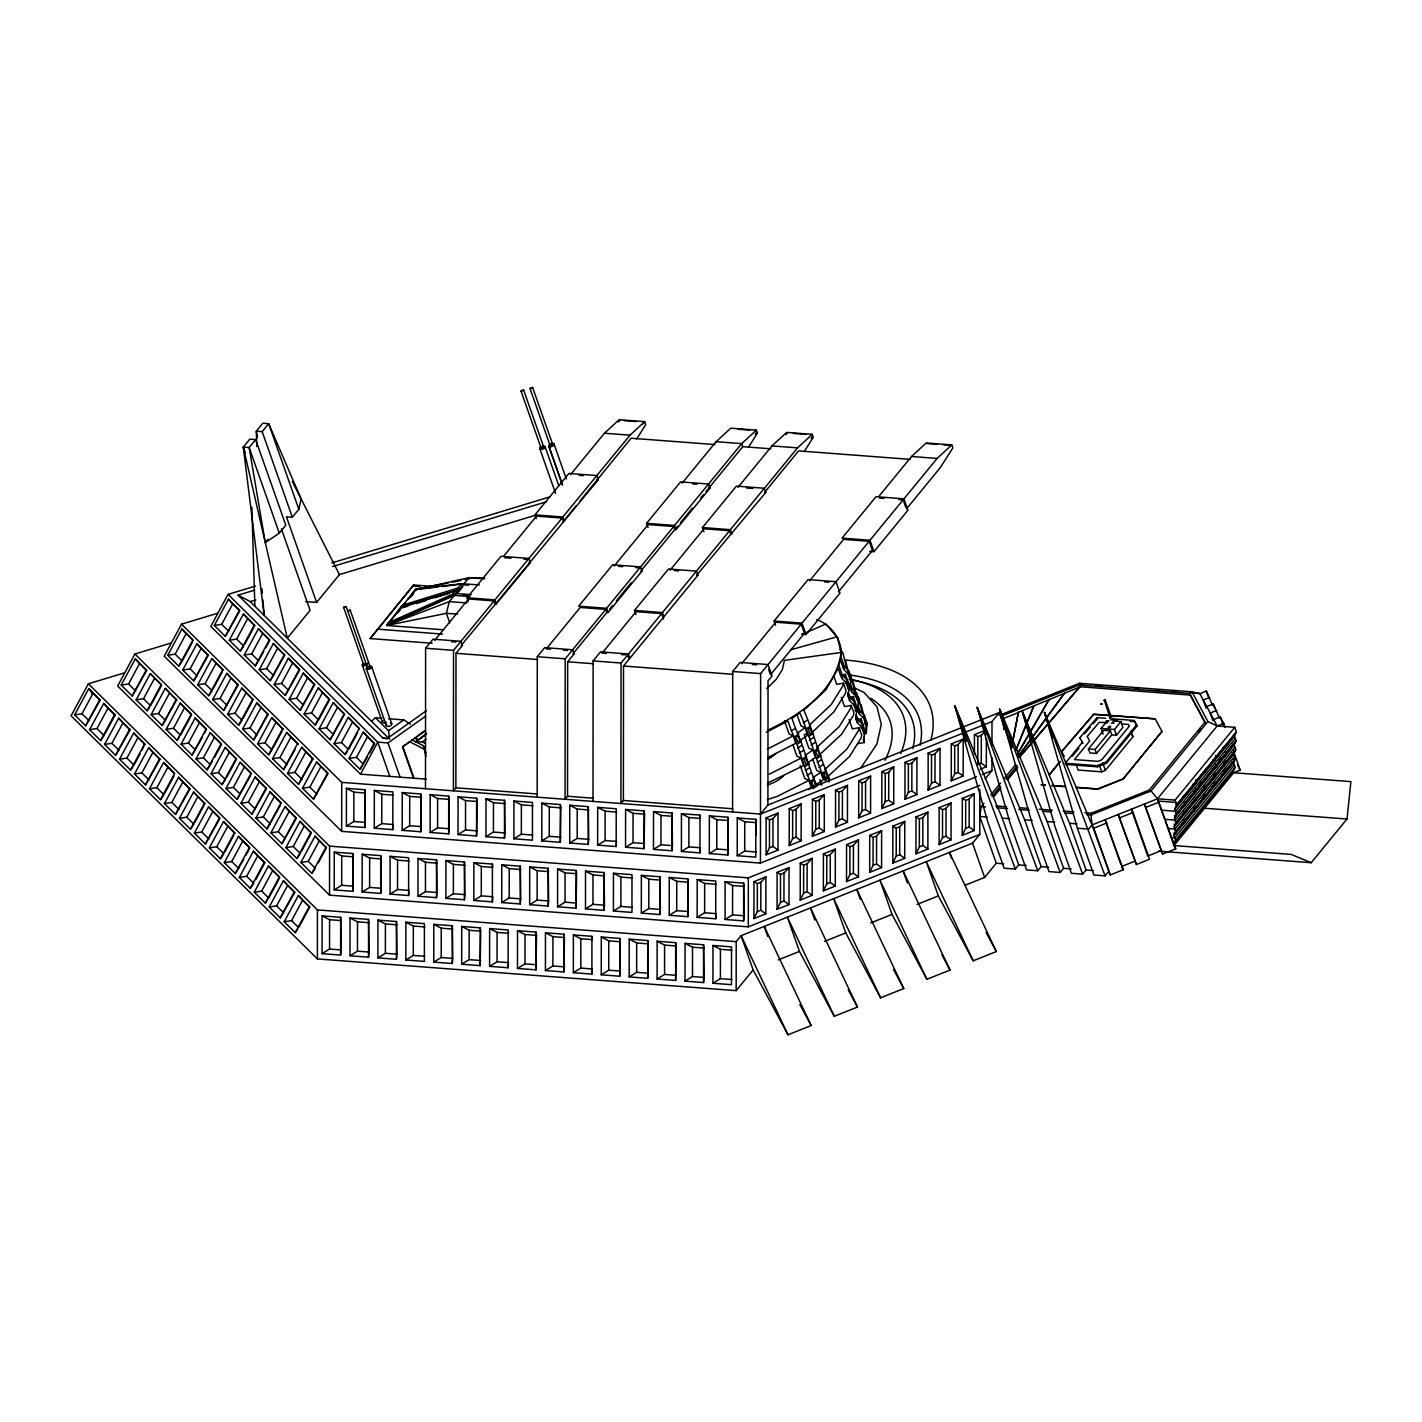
<?xml version="1.0" encoding="UTF-8"?>
<svg xmlns="http://www.w3.org/2000/svg" width="1422" height="1422" viewBox="0 0 1422 1422"><rect width="100%" height="100%" fill="white"/><g stroke="black" fill="none" stroke-linecap="round" stroke-linejoin="round"><path stroke-width="1.5" d="M317.39 958.926L317.426 909.92L88.36 683.804L71.1 715.835L317.39 958.926L736.169 990.636L753.145 969.911L741.093 935.676L972.559 843.175L979.794 834.376L979.829 789.441M322.083 953.664L322.119 915.892L340.658 917.297L341.049 949.932L340.622 955.069L322.083 953.664L329.549 949.061L341.049 949.932M329.549 949.061L329.584 919.714L322.119 915.892M329.531 895.149L329.584 846.143L134.912 653.996L117.671 686.026L329.531 895.149L748.31 926.86L979.794 834.376M334.223 889.888L334.259 852.116L352.798 853.52L353.207 886.155L352.763 891.292L334.223 889.888L341.689 885.284L353.207 886.155M340.622 955.069L340.658 917.297M341.689 885.284L341.724 855.937L334.259 852.116M341.689 831.372L341.724 782.367L181.483 624.187L164.223 656.217L341.689 831.372L760.45 863.083L976.505 776.768M346.381 826.111L346.417 788.339L364.956 789.743L365.347 822.378L364.921 827.515L346.381 826.111L353.847 821.507L365.347 822.378M350.008 955.78L350.025 918.008L368.565 919.412L368.973 952.047L368.547 957.184L350.008 955.78L357.473 951.176L368.973 952.047M352.763 891.292L352.798 853.52M353.847 821.507L353.865 792.161L346.417 788.339M357.473 951.176L357.491 921.829L350.025 918.008M362.148 892.003L362.183 854.231L380.723 855.635L381.114 888.27L380.687 893.407L362.148 892.003L369.613 887.399L381.114 888.27M364.921 827.515L364.956 789.743M368.547 957.184L368.565 919.412M369.613 887.399L369.649 858.053L362.183 854.231M374.288 828.226L374.324 790.454L392.863 791.858L392.828 829.63L374.288 828.226L381.771 823.622L393.272 824.493M377.914 957.895L377.95 920.123L396.489 921.527L396.898 954.162L396.454 959.299L377.914 957.895L385.38 953.291L396.898 954.162M380.687 893.407L380.723 855.635M381.771 823.622L381.789 794.276L374.324 790.454M385.38 953.291L385.415 923.944L377.95 920.123M390.072 894.118L390.108 856.346L408.647 857.75L408.612 895.522L390.072 894.118L397.538 889.514L409.038 890.385M396.454 959.299L396.489 921.527M397.538 889.514L397.556 860.168L390.108 856.346M402.213 830.341L402.248 792.569L420.788 793.974L421.214 797.262L420.752 831.746L402.213 830.341L409.678 825.738L421.179 826.609M405.839 960.01L405.874 922.22L424.414 923.625L424.378 961.414L405.839 960.01L413.304 955.406L424.805 956.277M409.678 825.738L409.714 796.391L402.248 792.569M413.304 955.406L413.34 926.06L405.874 922.22M417.979 896.233L418.015 858.461L436.554 859.848L436.963 892.501L436.518 897.638L417.979 896.233L425.445 891.63L436.963 892.501M420.752 831.746L420.788 793.974M425.445 891.63L425.48 862.283L418.015 858.461M425.48 788.695L425.605 648.236L433.017 639.189L460.941 641.304L462.417 645.481L456 653.32L455.875 787.806L453.405 790.81L453.529 650.352L494.145 600.919L495.425 604.563M430.137 832.457L430.173 794.685L448.712 796.089L449.103 828.724L448.677 833.861L430.137 832.457L437.603 827.853L449.103 828.724M433.763 962.125L433.781 924.336L452.32 925.74L452.729 958.392L452.285 963.529L433.763 962.125L441.229 957.521L452.729 958.392M436.518 897.638L436.554 859.848M437.603 827.853L437.62 798.506L430.173 794.685M441.229 957.521L441.247 928.175L433.781 924.336M445.904 898.348L445.939 860.559L464.479 861.963L464.87 894.616L464.443 899.753L445.904 898.348L453.369 893.745L464.87 894.616M448.677 833.861L448.712 796.089M452.285 963.529L452.32 925.74M453.369 893.745L453.405 864.398L445.939 860.559M458.044 834.572L458.08 796.782L476.619 798.186L477.045 801.493L476.583 835.976L458.044 834.572L465.527 829.968L477.028 830.839M461.67 964.223L461.706 926.451L480.245 927.855L480.672 931.161L480.209 965.627L461.67 964.223L469.136 959.637L480.654 960.508M464.443 899.753L464.479 861.963M465.527 829.968L465.545 800.622L458.08 796.782M469.136 959.637L469.171 930.29L461.706 926.451M473.828 900.464L481.294 895.86L492.794 896.731L492.368 901.85L473.828 900.464L473.864 862.674L492.385 864.078L492.812 867.384L481.311 866.513L473.864 862.674M476.583 835.976L476.619 798.186M480.209 965.627L480.245 927.855M481.294 895.86L481.311 866.513M485.969 836.687L486.004 798.897L504.543 800.302L504.934 832.954L504.508 838.091L485.969 836.687L493.434 832.083L504.934 832.954M489.595 966.338L489.63 928.566L508.169 929.97L508.134 967.742L489.595 966.338L497.06 961.752L508.561 962.623M492.368 901.85L492.385 864.078M493.434 832.083L493.47 802.737L486.004 798.897M497.06 961.752L497.078 932.405L489.63 928.566M501.735 902.561L501.77 864.789L520.31 866.194L520.719 898.846L520.274 903.965L501.735 902.561L509.2 897.975L520.719 898.846M504.508 838.091L504.543 800.302M509.2 897.975L509.236 868.629L501.77 864.789M513.893 838.784L513.929 801.013L532.468 802.417L532.432 840.189L513.893 838.784L521.359 834.199L532.859 835.07M517.501 968.453L517.537 930.681L536.076 932.085L536.503 935.392L536.041 969.857L517.501 968.453L524.985 963.867L536.485 964.738M520.274 903.965L520.31 866.194M521.359 834.199L521.376 804.852L513.929 801.013M524.985 963.867L525.002 934.521L517.537 930.681M529.659 904.676L529.695 866.905L548.234 868.309L548.625 900.961L548.199 906.081L529.659 904.676L537.125 900.09L548.625 900.961M536.041 969.857L536.076 932.085M537.125 900.09L537.16 870.744L529.695 866.905M537.16 797.155L537.285 656.697L544.697 647.632L572.622 649.747L574.097 653.942L567.662 661.781L567.538 796.249L565.067 799.271L565.192 658.813L605.825 609.38L606.892 612.42L572.924 653.853L574.097 653.942M541.8 840.9L541.835 803.128L560.375 804.532L560.801 807.838L560.339 842.304L541.8 840.9L549.265 836.314L560.783 837.185M545.426 970.568L545.461 932.796L564.001 934.201L564.427 937.507L563.965 971.973L545.426 970.568L552.891 965.982L564.392 966.853M548.199 906.081L548.234 868.309M549.265 836.314L549.301 806.967L541.835 803.128M552.891 965.982L552.927 936.636L545.461 932.796M557.584 906.792L557.602 869.02L576.141 870.424L576.568 873.73L576.123 908.196L557.584 906.792L565.049 902.206L576.55 903.077M560.339 842.304L560.375 804.532M563.965 971.973L564.001 934.201M565.049 902.206L565.067 872.859L557.602 869.02M569.724 843.015L569.76 805.243L588.299 806.647L588.69 839.3L588.264 844.419L569.724 843.015L577.19 838.429L588.69 839.3M573.35 972.684L580.816 968.098L592.316 968.969L591.89 974.088L573.35 972.684L573.386 934.912L591.925 936.316L592.352 939.622L580.834 938.751L573.386 934.912M576.123 908.196L576.141 870.424M577.19 838.429L577.225 809.082L569.76 805.243M580.816 968.098L580.834 938.751M585.491 908.907L585.526 871.135L604.066 872.539L604.474 905.192L604.03 910.311L585.491 908.907L592.956 904.321L604.474 905.192M588.264 844.419L588.299 806.647M591.89 974.088L591.925 936.316M592.956 904.321L592.992 874.974L585.526 871.135M592.992 801.386L593.116 660.91L600.528 651.863L628.453 653.978L629.928 658.173M597.649 845.13L597.684 807.358L616.224 808.763L616.188 846.534L597.649 845.13L605.114 840.544L616.615 841.415M601.257 974.799L601.293 937.027L619.832 938.431L620.259 941.737L619.796 976.203L601.257 974.799L608.74 970.213L620.241 971.084M604.03 910.311L604.066 872.539M605.114 840.544L605.132 811.198L597.684 807.358M608.74 970.213L608.758 940.866L601.293 937.027M613.415 911.022L613.451 873.25L631.99 874.654L631.955 912.426L613.415 911.022L620.881 906.436L632.381 907.307M619.796 976.203L619.832 938.431M663.576 619.085L661.657 613.593L621.041 663.025L620.916 803.501L623.387 800.479L623.511 666.011L697.864 575.306L696.389 571.111L668.482 568.996L634.496 610.429L635.972 614.624M620.881 906.436L620.916 877.09L613.451 873.25M625.556 847.245L625.591 809.473L644.13 810.878L644.557 814.184L644.095 848.65L625.556 847.245L633.021 842.659L644.539 843.53M629.182 976.914L629.217 939.142L647.757 940.546L648.148 973.199L647.721 978.318L629.182 976.914L636.647 972.328L648.148 973.199M633.021 842.659L633.057 813.313L625.591 809.473M636.647 972.328L636.683 942.982L629.217 939.142M641.34 913.137L641.358 875.365L659.897 876.77L660.306 909.422L659.861 914.542L641.34 913.137L648.805 908.551L660.306 909.422M644.095 848.65L644.13 810.878M647.721 978.318L647.757 940.546M648.805 908.551L648.823 879.205L641.358 875.365M653.48 849.361L653.516 811.589L672.055 812.993L672.446 845.646L672.019 850.765L653.48 849.361L660.946 844.775L672.446 845.646M657.106 979.029L657.142 941.257L675.681 942.662L676.108 945.968L675.646 980.433L657.106 979.029L664.572 974.443L676.072 975.314M659.861 914.542L659.897 876.77M660.946 844.775L660.981 815.428L653.516 811.589M664.572 974.443L664.589 945.097L657.142 941.257M669.247 915.253L669.282 877.481L687.821 878.885L688.248 882.191L687.786 916.657L669.247 915.253L676.712 910.667L688.23 911.538M672.019 850.765L672.055 812.993M675.646 980.433L675.681 942.662M676.712 910.667L676.748 881.32L669.282 877.481M681.405 851.476L688.87 846.89L700.371 847.761L699.944 852.88L681.405 851.476L681.44 813.704L699.962 815.108L700.388 818.414L688.888 817.543L681.44 813.704M685.013 981.144L685.048 943.373L703.588 944.777L703.997 977.412L703.552 982.549L685.013 981.144L692.496 976.541L703.997 977.412M687.786 916.657L687.821 878.885M688.87 846.89L688.888 817.543M692.496 976.541L692.514 947.194L685.048 943.373M697.171 917.368L697.207 879.596L715.746 881L715.71 918.772L697.171 917.368L704.637 912.764L716.137 913.635M699.944 852.88L699.962 815.108M703.552 982.549L703.588 944.777M704.637 912.764L704.654 883.418L697.207 879.596M709.311 853.591L709.347 815.819L727.886 817.223L728.295 849.876L727.851 854.995L709.311 853.591L716.777 848.987L728.295 849.876M712.937 983.26L712.973 945.488L731.512 946.892L731.477 984.664L712.937 983.26L720.403 978.656L731.903 979.527M716.777 848.987L716.812 819.659L709.347 815.819M720.403 978.656L720.439 949.309L712.973 945.488M725.078 919.483L725.113 881.711L743.653 883.115L744.062 915.75L743.617 920.887L725.078 919.483L732.561 914.879L744.062 915.75M727.851 854.995L727.886 817.223M732.579 811.962L732.703 671.486L740.133 662.439L768.04 664.554L772.057 675.965L768.04 680.889L767.916 805.03L760.503 814.077L341.724 782.367M732.561 914.879L732.579 885.533L725.113 881.711M736.169 990.636L736.205 941.631L741.093 935.676L788.019 1034.789L811.162 1025.546L764.236 926.415L767.773 936.494M755.811 819.339L755.775 857.111L737.236 855.706L737.271 817.934L755.811 819.339L756.22 835.212M743.617 920.887L743.653 883.115M737.236 855.706L744.701 851.103L744.737 821.756L737.271 817.934M748.31 926.86L748.345 877.854L979.829 785.353M753.927 918.594L753.962 881.622L765.871 876.876L765.854 913.831L753.927 918.594L757.322 911.609L757.339 883.684L753.962 881.622M760.45 863.083L760.628 673.601L801.244 624.169L804.461 633.305L770.493 674.739L768.555 669.264M765.854 913.831L760.806 910.222L760.841 882.298L765.871 876.876M766.085 854.818L766.12 817.846L778.03 813.1L777.994 850.054L766.085 854.818L769.462 847.832L769.498 819.907L766.12 817.846M777.994 850.054L772.964 846.446L772.981 818.521L778.03 813.1M777.087 909.333L777.105 872.379L789.032 867.616L788.997 904.588L777.087 909.333L780.465 902.366L780.5 874.441L777.105 872.379M788.997 904.588L783.949 900.961L783.984 873.037L789.032 867.616M789.228 845.557L789.263 808.603L801.173 803.839L801.137 840.811L789.228 845.557L792.623 838.589L792.641 810.664L789.263 808.603M801.137 840.811L796.107 837.185L796.124 809.26L801.173 803.839M800.231 900.09L800.266 863.136L812.175 858.373L812.14 895.327L800.231 900.09L803.608 893.105L803.643 865.18L800.266 863.136M812.14 895.327L807.109 891.718L807.127 863.794L812.175 858.373M812.371 836.314L812.406 799.36L824.316 794.596L824.298 831.55L812.371 836.314L815.766 829.328L815.784 801.404L812.406 799.36M824.298 831.55L819.25 827.942L819.285 800.017L824.316 794.596M823.374 890.847L823.409 853.875L835.318 849.13L835.283 886.084L823.374 890.847L826.769 883.862L826.786 855.937L823.409 853.875M835.283 886.084L830.252 882.458L830.27 854.551L835.318 849.13M835.532 827.071L835.549 790.099L847.476 785.353L847.441 822.307L835.532 827.071L838.909 820.085L838.944 792.161L835.549 790.099M847.441 822.307L842.393 818.681L842.428 790.774L847.476 785.353M846.517 881.587L846.552 844.632L858.479 839.869L858.444 876.841L846.517 881.587L849.912 874.619L849.929 846.694L846.552 844.632M858.444 876.841L853.396 873.215L853.431 845.29L858.479 839.869M858.675 817.81L858.71 780.856L870.62 776.092L870.584 813.064L858.675 817.81L862.052 810.842L862.088 782.918L858.71 780.856M870.584 813.064L865.554 809.438L865.571 781.513L870.62 776.092M869.677 872.344L869.713 835.389L881.622 830.626L881.587 867.58L869.677 872.344L873.055 865.358L873.09 837.434L869.713 835.389M881.587 867.58L876.556 863.972L876.574 836.047L881.622 830.626M881.818 808.567L881.853 771.613L893.763 766.849L893.727 803.803L881.818 808.567L885.213 801.581L885.231 773.657L881.853 771.613M893.727 803.803L888.697 800.195L888.714 772.27L893.763 766.849M892.82 863.101L892.856 826.129L904.765 821.383L904.73 858.337L892.82 863.101L896.216 856.115L896.233 828.191L892.856 826.129M904.73 858.337L899.699 854.711L899.717 826.786L904.765 821.383M904.961 799.324L904.996 762.352L916.923 757.606L916.888 794.56L904.961 799.324L908.356 792.338L908.374 764.414L904.996 762.352M916.888 794.56L911.84 790.934L911.875 763.027L916.923 757.606M915.964 853.84L915.999 816.886L927.908 812.122L927.891 849.094L915.964 853.84L919.359 846.872L919.376 818.948L915.999 816.886M927.891 849.094L922.842 845.468L922.878 817.543L927.908 812.122M928.122 790.063L928.157 753.109L940.066 748.345L940.031 785.317L928.122 790.063L931.499 783.095L931.534 755.171L928.157 753.109M940.031 785.317L935.001 781.691L935.018 753.767L940.066 748.345M939.124 844.597L939.142 807.643L951.069 802.879L951.034 839.833L939.124 844.597L942.502 837.611L942.537 809.687L939.142 807.643M951.034 839.833L946.003 836.225L946.021 808.3L951.069 802.879M951.265 780.82L951.3 743.866L963.209 739.102L963.174 776.057L951.265 780.82L954.66 773.835L954.677 745.91L951.3 743.866M963.174 776.057L958.144 772.448L958.161 744.524L963.209 739.102M962.267 835.354L962.303 798.382L974.212 793.618L974.177 830.59L962.267 835.354L965.645 828.368L965.68 800.444L962.303 798.382M974.177 830.59L969.146 826.964L969.164 799.04L974.212 793.618M974.426 754.175L974.443 734.605L984.38 730.641M974.443 734.605L977.821 736.667L977.803 764.592L981.287 763.187L986.335 766.813L980.362 769.195M981.287 763.187L981.322 735.263L985.108 731.21M986.335 766.813L986.353 738.551M985.215 778.794L991.934 770.6L991.952 757.802M991.969 745.021L991.987 721.576L999.399 712.529L1011.949 748.132M425.96 756.344L423.383 745.697L411.989 739.884M392.828 829.63L393.13 826.2M408.612 895.522L408.896 892.092M508.134 967.742L508.418 964.329M616.188 846.534L616.473 843.122M715.71 918.772L715.995 915.359M1158.557 851.138L1311.191 862.71L1347.007 819.019L1350.9 781.62L1233.656 772.75L1173.968 845.557L1175.71 848.792L1162.609 854.035L1144.408 804.017L1162.609 854.035M965.342 885.142L984.628 877.427L996.271 863.225L979.811 816.459L981.198 806.594L983.953 803.234M521.056 391.139L523.634 390.037L543.791 447.29L542.848 448.286L541.142 448.214L520.985 390.961L523.634 390.037M529.979 388.419L532.628 387.477L552.803 444.748L551.505 445.868L550.154 445.673L529.979 388.419L532.628 387.477M847.779 695.518L848.436 692.585L850.178 697.527L854.604 702.006L857.217 709.418L856.559 712.369L853.947 704.957L849.521 700.477L847.779 695.518L849.378 687.164L846.765 679.752L842.339 675.272L838.856 665.372L840.171 659.488L843.655 669.389L848.081 673.85L850.694 681.28L849.752 686.702L851.494 691.643L855.92 696.122L858.533 703.535L857.59 708.956L859.332 713.897L863.758 718.377L866.371 725.807L865.429 731.21L866.3 733.681L867.029 722.856L864.416 715.444L859.99 710.964L858.248 706.005L859.19 700.602L856.577 693.172L852.151 688.692L850.409 683.751L851.351 678.33L848.738 670.917L844.312 666.438L840.829 656.537L841.486 653.605C840.917 638.389 830.999 624.72 816.726 619.637M855.617 717.79L856.275 714.839L858.017 719.781L862.443 724.26L865.056 731.69L864.398 734.623L861.785 727.211L857.359 722.732L855.617 717.79L857.217 709.418M857.608 743.688L864.327 742.515L863.456 740.044L865.056 731.69M1012.535 742.32L1018.383 712.28L1079.831 686.95L1079.138 685.013L1001.017 716.226M1012.624 742.551L1018.383 712.28M305.57 601.595L316.608 602.43L286.462 516.808L292.328 517.253L298.833 509.307L301.126 498.926L268.687 423.685L262.821 423.241L256.315 431.186L256.778 446.579M849.378 687.164L848.721 690.114L846.108 682.684L841.682 678.205L842.339 675.272M843.655 669.389L844.312 666.438M834.092 676.908L836.705 684.337L843.424 683.164L842.766 686.097L831.266 704.512L810.362 724.189M844.739 677.263L845.397 674.33L840.366 675.201M846.108 682.684L846.765 679.752M848.081 673.85L848.738 670.917M846.694 683.022L846.997 681.689L848.507 688.159L846.694 683.022L845.343 683.271M847.619 673.086L848.97 672.855L850.48 679.343L853.307 682.4L857.164 698.113M847.352 684.693L848.01 681.742L845.397 674.33M850.694 681.28L851.351 678.33M849.752 686.702L850.409 683.751M849.521 700.477L850.178 697.527M851.494 691.643L852.151 688.692M841.273 697.313L844.544 706.592L851.263 705.419L850.605 708.369L839.104 726.766L816.886 747.35L819.659 755.153L817.863 756.397L815.233 750.852M852.578 699.535L853.236 696.584L849.876 697.171M853.893 693.652L854.551 690.701L850.694 674.988L847.85 671.806M853.947 704.957L854.604 702.006M855.92 696.122L856.577 693.172M853.484 704.174L854.835 703.943L856.346 710.431L854.995 710.662M856.506 696.46L856.808 695.109L858.319 701.597L856.506 696.46L855.155 696.691M855.191 706.947L855.848 704.014L853.236 696.584M856.346 710.431L854.835 703.943M858.533 703.535L859.19 700.602M857.59 708.956L858.248 706.005M857.359 722.732L858.017 719.781M859.332 713.897L859.99 710.964M849.112 719.585L852.382 728.864L859.101 727.673L858.444 730.624L846.943 749.021L824.724 769.622M860.417 721.789L861.074 718.857L856.044 719.728M861.785 727.211L862.443 724.26M863.758 718.377L864.416 715.444M862.372 727.549L862.674 726.215L864.185 732.686L862.372 727.549L861.021 727.78M863.296 717.612L864.647 717.381L866.158 723.851L864.807 724.1M863.03 729.219L863.687 726.269L861.074 718.857M866.158 723.851L864.647 717.381M866.371 725.807L867.029 722.856M863.456 740.044L864.114 737.111L864.327 742.515M865.429 731.21L866.087 728.277M1109.942 717.417L1111.186 717.399M1111.311 723.194L1113.924 722.927L1112.608 722.305M365.703 663.327L365.863 664.501L363.641 664.643L343.573 607.176L346.186 606.59L367.64 668.18L369.258 668.376L370.289 667.202L350.185 610.127L347.537 611.105L350.185 610.127M432.146 643.259L370.182 638.567L413.66 584.957L435.363 586.611M1015.663 750.425L1033.723 705.899M1015.752 750.656L1033.812 706.13M1199.564 693.989L1206.3 690.932L1212.646 705.543M1165.382 821.169L1173.577 844.455L1175.479 840.153L1173.879 835.585L1175.781 831.283L1174.181 826.715L1176.083 822.414L1174.483 817.863L1176.385 813.562L1174.785 808.994L1176.687 804.692L1236.376 731.886L1234.776 727.317L1217.179 725.984L1207.9 721.541L1191.92 691.803L1079.529 683.289L999.275 715.355M1176.989 804.728L1175.852 807.305L1185.575 794.24L1176.989 804.728L1175.816 803.963M1174.359 815.41L1175.55 816.175L1185.273 803.11L1184.099 802.346M1184.739 796.853L1186.641 792.552M1174.057 824.28L1175.247 825.027L1184.97 811.98L1183.797 811.215M1185.273 803.11L1175.55 816.175M1184.437 805.723L1186.339 801.421M1194.373 784.695L1195.529 782.1L1185.788 795.165L1194.373 784.695L1193.2 783.931M1194.676 784.713L1196.595 780.411M1196.88 780.447L1195.742 783.024L1205.483 769.977L1196.88 780.447L1195.706 779.7M1173.754 833.15L1174.945 833.896L1184.668 820.85L1183.495 820.085M1175.247 825.027L1184.97 811.98M1184.135 814.593L1186.037 810.291M1194.373 793.583L1205.181 778.847L1195.44 791.894L1194.267 791.147M1204.63 772.59L1206.531 768.289M1174.945 833.896L1184.668 820.85M1183.833 823.445L1185.735 819.161M1183.708 821.009L1184.882 821.756L1194.622 808.709L1193.449 807.945M1194.071 802.452L1195.991 798.151M1193.965 799.999L1195.138 800.764L1204.878 787.699L1203.687 786.953M1204.327 781.442L1206.229 777.159M1214.281 760.415L1215.419 757.837L1205.696 770.902L1214.281 760.415L1213.09 759.668M1214.584 760.45L1216.485 756.149M1216.788 756.184L1215.632 758.761L1225.373 745.697L1216.788 756.184L1215.597 755.42M1194.622 808.709L1184.882 821.756M1193.769 811.322L1195.689 807.021M1193.662 808.869L1194.836 809.633L1204.576 796.569L1203.385 795.822M1204.878 787.699L1195.138 800.764M1204.025 790.312L1205.927 786.01M1214.815 775.577L1205.092 788.623L1213.677 778.154L1214.815 775.577L1213.641 774.812M1214.281 769.32L1216.183 765.018M1215.33 767.631L1225.071 754.567L1215.33 767.631L1214.157 766.867M1224.52 748.31L1235.327 733.574L1225.586 746.621M1194.836 809.633L1204.576 796.569M1203.723 799.182L1205.625 794.88M1203.599 796.747L1204.789 797.493L1214.512 784.446L1213.339 783.682M1213.979 778.19L1215.881 773.888M1213.855 775.737L1215.028 776.501L1224.769 763.436L1223.595 762.69M1224.218 757.179L1226.137 752.878M1226.422 752.913L1225.284 755.491L1235.025 742.444L1226.422 752.913L1225.249 752.149M1174.785 808.994L1234.474 736.187L1236.376 731.886M1204.789 797.493L1214.512 784.446M1213.677 787.041L1215.579 782.758M1213.553 784.606L1214.726 785.353L1224.466 772.306L1223.293 771.542M1224.769 763.436L1215.028 776.501M1223.915 766.049L1225.835 761.748M1234.723 751.296L1224.982 764.361L1233.567 753.891L1234.723 751.296L1233.532 750.549M1174.483 817.863L1234.172 745.039L1236.073 740.755L1234.474 736.187M1214.726 785.353L1224.466 772.306M1223.613 774.919L1225.533 770.617M1234.42 760.166L1224.68 773.23L1233.265 762.743L1234.42 760.166L1233.229 759.419M1174.181 826.715L1233.869 753.909L1235.771 749.607L1234.172 745.039M1173.879 835.585L1233.567 762.779L1235.469 758.477L1233.869 753.909M1173.577 844.455L1233.265 771.648L1235.167 767.347L1233.567 762.779M74.619 714.893L88.768 688.639L100.127 700.264L85.658 725.789L74.619 714.893L81.996 713.755L93.034 693.261L88.768 688.639M85.658 725.789L99.807 699.517M89.586 729.664L96.98 728.544L104.055 735.53L100.624 740.56L89.586 729.664L103.735 703.41L115.093 715.035L105.068 733.681M96.98 728.544L108.019 708.049L103.735 703.41M121.19 685.084L135.339 658.83L146.697 670.455L132.21 695.98L121.19 685.084L128.567 683.964L139.605 663.47L135.339 658.83M100.624 740.56L114.773 714.288M104.57 744.453L118.701 718.181L130.077 729.824L115.591 755.331L104.57 744.453L111.947 743.315L122.985 722.82L118.701 718.181M132.21 695.98L146.359 669.709M136.156 699.855L150.305 673.601L161.326 684.48L147.177 710.751L136.156 699.855L143.533 698.735L154.571 678.241L150.305 673.601M167.743 655.275L181.892 629.022L192.93 639.9L178.781 666.171L167.743 655.275L175.137 654.156L186.175 633.661L181.892 629.022M115.591 755.331L129.74 729.077M132.85 766.76L130.557 770.102L119.537 759.224L133.686 732.97L144.706 743.848L142.04 750.176M119.537 759.224L126.914 758.086L137.952 737.591L133.686 732.97M151.123 714.644L165.272 688.372L176.63 700.015L162.161 725.522L151.123 714.644L158.5 713.506L169.538 693.012L165.272 688.372M192.254 642.513L182.212 661.141L175.137 654.156M182.727 670.046L196.858 643.793L208.234 655.418L193.748 680.942L182.727 670.046L190.104 668.927L201.142 648.432L196.858 643.793M130.557 770.102L144.706 743.848M140.031 753.909L134.006 765.089L126.914 758.086M255.587 586.042L228.035 594.378L210.794 626.409L360.495 774.172L426.333 779.149M214.313 625.467L228.462 599.213L239.483 610.091L225.334 636.363L214.313 625.467L221.69 624.347L232.728 603.852L228.462 599.213M134.503 773.995L148.652 747.741L160.011 759.366L145.542 784.891L134.503 773.995L141.88 772.875L152.918 752.38L148.652 747.741M162.161 725.522L176.292 699.269M166.09 729.415L180.239 703.161L191.277 714.04L177.128 740.293L166.09 729.415L173.484 728.277L184.522 707.783L180.239 703.161M193.748 680.942L207.896 654.671M197.694 684.835L211.842 658.564L222.863 669.46L208.714 695.713L197.694 684.835L205.07 683.698L216.108 663.203L211.842 658.564M145.542 784.891L159.673 758.619M225.334 636.363L239.82 610.838L232.728 603.852M229.28 640.238L236.656 639.118L243.749 646.103L240.318 651.134L229.28 640.238L243.429 613.984L254.787 625.609L243.429 613.984M149.47 788.783L163.619 762.512L174.657 773.408L160.508 799.662L149.47 788.783L156.864 787.646L167.903 767.151L163.619 762.512M236.656 639.118L247.695 618.623M202.564 737.023L192.094 755.082L181.074 744.186L195.205 717.932L206.243 728.811L204.572 733.29M213.158 688.835L222.188 672.073M181.074 744.186L188.451 743.066L199.489 722.572L195.205 717.932M212.66 699.606L226.809 673.353L238.167 684.977L223.681 710.485L212.66 699.606L220.037 698.469L231.075 677.974L226.809 673.353M240.318 651.134L254.449 624.88M164.952 792.783L173.982 776.003M244.762 644.255L253.791 627.475M244.246 655.027L258.395 628.755L269.433 639.651L255.285 665.905L244.246 655.027L251.641 653.889L262.679 633.394L258.395 628.755M164.454 803.554L178.585 777.283L189.961 788.926L175.475 814.433L164.454 803.554L171.831 802.417L182.869 781.922L178.585 777.283M192.094 755.082L206.243 728.811M196.04 758.975L210.189 732.703L221.21 743.599L207.061 769.853L196.04 758.975L203.417 757.837L214.455 737.343L210.189 732.703M223.681 710.485L237.83 684.231M227.627 714.377L235.003 713.257L242.095 720.243L238.665 725.273L227.627 714.377L241.776 688.124L253.134 699.748L241.776 688.124M175.475 814.433L189.624 788.179M255.285 665.905L263.745 651.578M265.754 647.845L269.753 640.398L262.679 633.394M235.003 713.257L246.042 692.763M179.421 818.325L186.797 817.188L193.89 824.191L190.441 829.222L179.421 818.325L193.57 792.072L204.928 803.697L193.57 792.072M259.231 669.798L273.362 643.544L284.738 655.169L270.251 680.694L259.231 669.798L266.607 668.66L277.645 648.165L273.362 643.544M207.061 769.853L212.518 761.108M214.526 757.375L221.548 744.346L214.455 737.343M186.797 817.188L197.836 796.693M211.007 773.746L218.384 772.608L225.476 779.612L222.045 784.624L211.007 773.746L225.156 747.474L236.514 759.117L226.489 777.745M238.665 725.273L252.796 699.002M243.109 718.377L252.138 701.615M218.384 772.608L229.422 752.114L225.156 747.474M242.593 729.166L256.742 702.895L268.1 714.537L253.631 740.044L242.593 729.166L249.988 728.028L261.026 707.534L256.742 702.895M190.441 829.222L204.59 802.95M270.251 680.694L284.4 654.422M194.885 822.325L203.915 805.563M194.387 833.096L208.536 806.843L219.557 817.721L205.408 843.993L194.387 833.096L201.764 831.977L212.802 811.482L208.536 806.843M274.197 684.569L288.346 658.315L299.367 669.193L285.218 695.465L274.197 684.569L281.574 683.449L292.612 662.954L288.346 658.315M222.045 784.624L236.176 758.37M225.974 788.517L240.122 762.263L251.161 773.141L237.012 799.413L225.974 788.517L233.368 787.397L244.406 766.902L240.122 762.263M253.631 740.044L267.78 713.791M257.578 743.937L264.954 742.799L272.046 749.803L268.598 754.815L257.578 743.937L271.709 717.666L283.085 729.308L271.709 717.666M285.218 695.465L299.704 669.94L292.612 662.954M205.408 843.993L219.895 818.468L212.802 811.482M264.954 742.799L275.992 722.305M209.354 847.885L216.731 846.748L223.823 853.751L220.392 858.764L209.354 847.885L223.503 821.614L234.861 833.256L223.503 821.614M289.164 699.357L303.313 673.086L314.671 684.729L300.184 710.236L289.164 699.357L296.54 698.22L307.579 677.725L303.313 673.086M237.012 799.413L250.485 775.754M216.731 846.748L227.769 826.253M240.94 803.288L255.089 777.034L266.465 788.659L251.978 814.184L240.94 803.288L248.335 802.168L259.373 781.673L255.089 777.034M268.598 754.815L282.747 728.562M273.042 747.936L282.071 731.175M295.029 749.678L283.565 769.604L272.544 758.708L286.693 732.454L298.051 744.079L286.693 732.454M300.184 710.236L314.333 683.982M220.392 858.764L234.523 832.51M224.836 851.885L233.866 835.105M272.544 758.708L279.921 757.588L290.959 737.094M304.13 714.128L318.279 687.875L329.637 699.5L318.599 719.994L311.507 712.991L304.13 714.128L315.169 725.007L317.462 721.665M224.321 862.656L238.469 836.403L249.508 847.281L235.359 873.535L224.321 862.656L231.715 861.519L242.753 841.024L238.469 836.403M251.978 814.184L266.127 787.912M311.507 712.991L322.545 692.496L318.279 687.875M280.418 805.314L266.945 828.955L255.924 818.077L270.056 791.805L281.432 803.448L270.056 791.805M283.565 769.604L297.713 743.333M255.924 818.077L263.301 816.939L274.339 796.444M287.511 773.479L301.66 747.225L313.018 758.85L298.549 784.375L287.511 773.479L294.887 772.359L305.926 751.865L301.66 747.225M315.169 725.007L329.3 698.753M235.359 873.535L243.82 859.208M245.828 855.475L249.828 848.027L242.753 841.024M319.097 728.899L333.246 702.646L344.604 714.271L330.135 739.796L319.097 728.899L326.491 727.78L337.529 707.285L333.246 702.646M239.305 877.427L246.681 876.308L253.774 883.293L250.325 888.323L239.305 877.427L253.436 851.174L264.812 862.798L255.782 879.578M266.945 828.955L281.094 802.701M246.681 876.308L257.72 855.813L253.436 851.174M270.891 832.848L285.04 806.594L296.398 818.219L281.911 843.726L270.891 832.848L278.268 831.71L289.306 811.215L285.04 806.594M298.549 784.375L312.68 758.104M302.477 788.268L316.626 761.996L327.664 772.893L313.515 799.146L302.477 788.268L309.854 787.13L320.91 766.636L316.626 761.996M330.135 739.796L344.284 713.524M250.325 888.323L264.474 862.052M334.081 743.688L348.212 717.417L359.251 728.313L345.102 754.567L334.081 743.688L341.458 742.551L352.496 722.056L348.212 717.417M254.271 892.216L268.42 865.945L279.441 876.841L265.292 903.094L254.271 892.216L261.648 891.079L272.686 870.584L268.42 865.945M281.911 843.726L296.06 817.472M285.858 847.619L293.234 846.499L300.326 853.484L296.896 858.515L285.858 847.619L300.006 821.365L311.365 832.99L301.34 851.618M313.515 799.146L327.984 773.639L320.91 766.636M293.234 846.499L304.272 826.004L300.006 821.365M357.58 732.774L348.55 749.536L341.458 742.551M367.534 756.877L360.068 769.338L349.048 758.459L363.197 732.188L374.555 743.83L369.542 753.145M269.238 906.987L283.387 880.716L294.745 892.358L280.276 917.865L269.238 906.987L276.615 905.85L287.653 885.355L283.387 880.716M296.896 858.515L311.027 832.243M349.048 758.459L356.424 757.322L367.463 736.827L363.197 732.188M300.877 862.443L308.254 861.323L315.346 868.309L311.916 873.339L300.877 862.443L315.026 836.189L326.385 847.814L318.368 862.727M308.254 861.323L319.292 840.829L315.026 836.189M280.276 917.865L294.407 891.612M360.068 769.338L374.217 743.084M360.495 774.172L377.737 742.142L387.993 742.924L425.765 716.066M284.204 921.758L298.353 895.505L309.712 907.129L298.673 927.624L291.581 920.638L284.204 921.758L295.243 932.654L297.536 929.295M311.916 873.339L326.047 847.068M291.581 920.638L302.619 900.144L298.353 895.505M295.243 932.654L309.392 906.383M1017.477 753.856L1028.373 735.121M1030.541 731.37L1049.063 699.5L1030.63 731.601M1017.565 754.087L1028.444 735.334M636.647 438.954L645.748 424.68L644.681 421.641L619.103 419.703L604.457 433.23L570.471 474.664M748.327 447.415L757.428 433.141L756.362 430.102L730.784 428.164L716.119 441.691L682.151 483.125M804.159 451.645L813.26 437.372L812.193 434.332L786.615 432.395L771.95 445.921L737.982 487.355M147.177 710.751L149.47 707.409M178.781 666.171L181.074 662.812M177.128 740.293L179.421 736.952M208.714 695.713L212.162 690.701L205.07 683.698M160.508 799.662L163.939 794.649L156.864 787.646M345.102 754.567L347.395 751.225M265.292 903.094L267.585 899.753M1018.081 756.611L1064.403 693.118M1019.45 755.082L1064.491 693.349M370.182 638.567L413.66 584.957M471.322 594.663L455.858 593.507L454.4 595.374L386.695 625.467L400.915 606.927L459.11 589.65L458.044 588.015L461.528 583.767L479.356 584.869M461.243 645.392L598.289 479.747L596.831 475.552L568.907 473.437L534.939 514.871L536.272 518.675M563.627 521.127L575.768 506.196M579.821 501.219L631.101 438.225L714.982 444.571M262.892 599.906L264.137 615.335L243.286 447.077L249.792 439.131L255.658 439.576L285.804 525.198L279.299 533.143L265.292 542.635L249.152 447.521L255.658 439.576M257.418 437.692L256.315 431.186L262.181 431.63L268.687 423.685L298.833 509.307M265.292 542.635L268.011 539.329M316.608 602.43L339.414 574.612L535.881 515.102M400.062 609.149L386.695 625.467L443.664 629.786M405.43 602.608L400.915 606.927L401.697 608.029L407.883 606.128M408.096 599.355L416.131 589.561L468.922 577.688L484.689 578.079M397.751 612.864L400.382 609.647M410.958 596.742L413.589 593.525M457.6 593.01L462.95 586.486M468.336 601.559L467.003 597.755L500.971 556.304L528.877 558.419L530.353 562.614L496.154 604.03M434.599 640.415L468.567 598.982L494.145 600.919M503.903 555.878L536.503 516.115L562.081 518.052L563.361 521.696M618.534 421.979L619.903 420.325M467.003 597.755L494.909 599.871L562.081 518.052M534.939 514.871L562.845 516.986L630.017 435.168L644.681 421.641M642.94 423.827L644.29 422.174M648.077 527.526L646.601 523.332L680.569 481.898L708.494 484.013L709.969 488.19L676.001 529.642L674.828 529.553L673.761 526.495L648.183 524.558L614.215 565.992M606.892 612.42L608.065 612.509L642.033 571.075L640.558 566.88L612.633 564.765L578.665 606.199L606.59 608.314L673.761 526.495M646.601 523.332L674.526 525.447L741.697 443.628L756.362 430.102M609.611 609.096L612.331 605.79M616.401 600.813L631.35 582.576M677.547 526.229L640.86 570.986L642.033 571.075M680.267 522.923L692.496 507.992M700.637 498.055L703.357 494.732M706.076 491.425L742.764 446.668L770.866 448.801M755.278 434.19L756.646 432.519L755.971 430.617M703.926 531.739L702.45 527.562L736.418 486.128L764.325 488.244L765.8 492.421L696.691 575.217L697.864 575.306M670.046 570.222L704.014 528.788L729.593 530.726L730.659 533.765M786.046 434.67L787.397 432.999M634.496 610.429L662.421 612.544L729.593 530.726M702.45 527.562L730.357 529.677L764.325 488.244M764.929 487.639L797.529 447.859L812.193 434.332M811.127 438.42L812.477 436.75L811.802 434.848M775.577 625.182L774.101 621.005L808.069 579.572L835.994 581.687L840.011 593.098L806.043 634.532L801.741 634.212M741.697 663.665L775.665 622.232L801.244 624.169M809.633 580.798L843.619 539.365L869.18 541.302L872.397 550.438L838.429 591.872M878.938 496.278L911.555 456.498L926.202 442.953L951.78 444.89L952.864 447.948L940.333 467.554L906.365 509.005M774.101 621.005L802.008 623.12L869.18 541.302M869.677 551.345L873.979 551.665L907.947 510.231L903.93 498.802L876.005 496.705L842.037 538.138L869.962 540.253L937.116 458.435L951.78 444.89M990.867 794.809L1000.537 783.024M1004.679 777.958L1015.717 764.485M991.916 796.551L1000.341 786.277M1005.958 779.416L1017.21 765.711M993.925 796.551L1000.946 787.984M1007.967 779.416L1017.814 767.436M1049.24 774.652L1060.137 761.357M1049.312 774.883L1060.225 761.588M1072.241 756.326L1078.854 748.256M1103.099 734.179L1101.09 728.455L1107.542 720.581M1088.452 748.95L1103.721 730.321L1110.386 730.819L1111.791 734.836L1096.522 753.464L1089.856 752.967L1088.452 748.95L1095.1 749.465L1110.386 730.819M1101.09 728.455L1114.457 729.468L1120.909 721.594L1122.918 727.3L1116.466 735.192L1111.791 734.836M1018.721 864.914L1002.243 818.148L954.749 705.65L987.632 821.454L1004.11 868.22L1015.326 869.055L1018.721 864.914L1026.204 865.483M1105.765 718.306L1097.037 717.648L1079.92 737.627L1082.817 743.422L1082.426 742.284L1065.22 763.259L1097.073 765.676L1106.138 762.05L1136.551 724.953L1134.152 720.456L1112.306 718.803M1065.611 764.396L1097.482 766.813L1106.547 763.187L1136.96 726.091L1136.551 724.953M1076.187 764.449L1078.178 770.066L1101.748 771.844L1105.374 770.404L1132.996 736.72L1131.005 731.104M1041.171 866.62L1024.693 819.854L977.181 707.338L1010.082 823.142L1026.542 869.909L1037.758 870.762L1041.171 866.62L1048.636 867.189M1075.974 787.273L1097.784 788.926L1123.113 778.812L1161.987 731.406L1123.202 779.043L1097.873 789.157L1076.045 787.504M1063.603 868.327L1047.143 821.561L999.63 709.045L1032.514 824.849L1048.992 871.615L1060.208 872.468L1063.603 868.327L1071.086 868.878M1084.844 812.691L1091.367 813.188L1149.243 790.063L1205.003 722.056L1189.592 693.385L1079.138 685.013M1086.053 870.015L1069.575 823.249L1022.062 710.733L1054.964 826.538L1071.424 873.304L1082.657 874.157L1086.053 870.015L1093.536 870.584M1198.639 732.277L1201.412 728.864M1086.586 814.575L1090.976 814.913L1151.038 790.916L1207.9 721.541M1225.16 727.442L1223.738 723.371L1217.179 725.984L1157.49 798.791L1092.025 824.956L1088.63 829.097L1077.414 828.244L1044.512 712.44L1092.025 824.956L1110.244 874.957L1123.327 869.731L1105.125 819.712L1120.874 864.452M1077.414 828.244L1093.873 875.01L1105.09 875.863L1108.485 871.722M1151.038 790.916L1157.49 798.791L1175.087 800.124L1234.776 727.317M1235.274 738.462L1175.585 811.269L1161.525 810.202M1199.173 785.157L1201.626 782.153M1219.063 760.877L1221.516 757.89M1176.385 813.562L1236.073 740.755M1234.971 747.332L1175.283 820.139L1164.725 819.339L1157.49 798.791L1175.71 848.792M1176.083 822.414L1235.771 749.607M1234.669 756.202L1174.981 829.008L1167.942 828.475M1224.733 770.973L1227.186 767.987M1175.781 831.283L1235.469 758.477M1234.367 765.072L1174.679 837.878L1171.159 837.611M1175.479 840.153L1235.167 767.347M1019.325 757.251L1079.742 686.737L1190.196 695.091L1205.607 723.762M1019.396 757.482L1079.831 686.95M1155.233 718.857L1093.767 714.413L1061.647 751.563L1093.678 714.182L1155.233 718.857L1162.058 731.637M1084.595 733.77L1090.301 727.104M1093.163 723.78L1097.428 718.785L1097.037 717.648M425.445 743.439L422.441 741.911L415.793 741.822L426.6 733.254M766.778 688.603L776.323 679.236L782.349 669.602L784.411 660.359L841.095 652.467L841.486 653.605M860.861 767.844L876.859 744.168L881.285 724.402L876.965 706.805L864.203 692.603L854.018 687.661M1111.773 717.435L1109.64 718.128L1109.924 716.866M1108.431 726.695C1106.778 729.202 1112.982 726.678 1109.729 726.18M371.462 721.256L375.426 717.755L381.967 718.252M541.711 447.201L541.142 448.214M254.485 590.201L238.132 595.143L250.254 601.613L389.539 739.102L388.544 730.712L403.759 719.905L410.496 724.207M426.493 710.627L387.335 738.462L383.016 738.142L238.132 595.143M416.61 736.774L425.516 730.446L402.515 746.905L413.571 778.296M415.793 741.822L426.458 734.232M422.441 741.911L426.049 739.351M795.413 728.224C804.194 746.923 808.3 767.062 817.099 785.904L813.135 788.606C804.337 769.746 800.231 749.625 791.45 730.926L795.413 728.224L791.93 718.323L799.857 712.937C809.669 735.263 815.233 758.282 825.027 780.518L828.99 777.834C819.196 755.597 813.633 732.579 803.821 710.253L826.04 689.67L838.198 668.322L841.682 678.205M803.341 722.838L807.305 720.136M768.129 757.411L795.805 743.279L793.192 735.867L767.489 749.038M797.155 733.165L805.083 727.78L807.696 735.21L799.768 740.595M794.845 736.667L798.808 733.965M806.736 728.579L810.7 725.895M796.32 737.076L798.133 735.849L799.946 740.986L798.133 742.213L795.502 736.667M810.025 727.762L808.211 728.988L810.025 734.125L811.82 732.899L809.705 726.944M812.975 731.619L833.879 711.924L845.379 693.527L846.037 690.577L843.424 683.164M797.458 744.079L801.421 741.395M809.349 736.009L813.313 733.308M797.546 748.239L801.51 745.537M809.438 740.151L813.402 737.467M799.288 753.18L803.252 750.478M811.18 745.092L815.144 742.408M768.058 782.847L803.643 765.551L801.03 758.122L769.409 774.155M804.994 755.438L812.922 750.052L815.535 757.464L808.94 761.961M802.683 758.921L806.647 756.237M814.575 750.852L818.539 748.15M816.05 751.26L817.863 750.016M819.499 754.78L841.717 734.179L853.218 715.781L853.875 712.831L851.263 705.419M805.296 766.351L809.26 763.65M817.188 758.264L821.152 755.58M805.385 770.493L809.349 767.809M817.277 762.405L821.241 759.721M807.127 775.434L811.091 772.75M819.019 767.365L822.983 764.663M808.851 789.601L811.482 787.806L808.869 780.394L777.247 796.409L767.347 799.608M812.833 777.692L820.761 772.306L823.374 779.736L815.446 785.122M810.522 781.193L814.486 778.492M822.414 773.106L826.378 770.404M811.998 781.602L813.811 780.358L815.624 785.495L813.811 786.739L811.18 781.193M825.702 772.288L823.889 773.515L825.702 778.652L827.497 777.425L825.382 771.471M827.337 777.034L849.556 756.451L861.057 738.036L861.714 735.103L859.101 727.673M767.791 730.197C800.106 714.946 836.118 690.701 841.095 652.467L837.238 636.736L790.828 649.783M766.227 732.294L787.966 721.025L791.45 730.926M392.49 622.338L453.974 595.036L453.191 593.934L456.675 589.686L457.457 590.788M802.115 634.336L825.827 624.045L837.629 637.891M767.418 785.122L773.604 782.651A25.614 13.225 -19.4 0 0 783.7 775.79M767.916 805.03L999.399 712.529L1004.572 728.455M760.503 814.077L991.987 721.576M1003.754 729.699L1003.043 718.679L1018.472 712.511M769.498 819.907L772.981 818.521M792.641 810.664L796.124 809.26M815.784 801.404L819.285 800.017M838.944 792.161L842.428 790.774M862.088 782.918L865.571 781.513M885.231 773.657L888.714 772.27M908.374 764.414L911.875 763.027M931.534 755.171L935.018 753.767M954.677 745.91L958.161 744.524M977.821 736.667L981.322 735.263M769.462 847.832L772.964 846.446M792.623 838.589L796.107 837.185M815.766 829.328L819.25 827.942M838.909 820.085L842.393 818.681M862.052 810.842L865.554 809.438M885.213 801.581L888.697 800.195M908.356 792.338L911.84 790.934M931.499 783.095L935.001 781.691M954.66 773.835L958.144 772.448M982.3 774.439L991.934 770.6M1209.784 697.42L1203.243 700.033L1206.105 708.174M757.339 883.684L760.841 882.298M780.5 874.441L783.984 873.037M803.643 865.18L807.127 863.794M826.786 855.937L830.27 854.551M849.929 846.694L853.431 845.29M873.09 837.434L876.574 836.047M896.233 828.191L899.717 826.786M919.376 818.948L922.878 817.543M942.537 809.687L946.021 808.3M965.68 800.444L969.164 799.04M1206.727 706.521L1213.268 703.908L1219.507 718.181M1216.752 710.396L1210.211 713.009L1212.966 720.794M1213.695 719.496L1220.254 716.884L1223.738 723.371M757.322 911.609L760.806 910.222M780.465 902.366L783.949 900.961M803.608 893.105L807.109 891.718M826.769 883.862L830.252 882.458M849.912 874.619L853.396 873.215M873.055 865.358L876.556 863.972M896.216 856.115L899.699 854.711M919.359 846.872L922.842 845.468M942.502 837.611L946.003 836.225M965.645 828.368L969.146 826.964M1090.976 814.913L1092.025 824.956L1093.767 828.191L1106.867 822.965M1119.949 817.739L1133.05 812.495L1149.527 859.261L1136.427 864.505L1118.207 814.486L1136.427 864.505M1146.15 807.269L1159.232 802.026M1233.763 751.829L1240.197 770.137L1233.656 772.75L1233.265 771.648M778.225 959.903L799.448 951.425L834.305 1016.303L857.448 1007.043L810.522 907.929L814.788 920.016M824.529 941.4L845.735 932.921L880.609 997.8L903.752 988.557L856.826 889.425L860.381 899.504M870.815 922.896L892.038 914.417L926.895 979.296L950.056 970.053L903.13 870.922L907.378 883.009M917.119 904.41L938.324 895.931L973.199 960.81L996.342 951.549L949.416 852.436L951.549 858.479M1134.685 861.252L1121.585 866.478L1123.327 869.731M1160.867 850.783L1147.785 856.026L1131.308 809.26L1133.05 812.495M459.11 589.65L401.413 607.514L415.455 589.206L461.528 583.767L462.292 584.886M416.148 603.568L426.476 600.368M434.741 597.809L449.192 593.347M331.895 562.916L550.207 496.793M332.535 566.56L546.599 501.717M250.254 601.613L255.818 599.924M181.483 624.187L217.513 613.273M134.912 653.996L170.942 643.082M88.36 683.804L124.389 672.89M365.027 663.381L363.641 664.643M542.386 446.917L543.791 447.29M448.108 583.056L415.455 589.206L416.219 590.308M452.374 582.185L460.906 580.443M465.172 579.572L469.438 578.701M849.13 679.574L850.783 677.992L848.97 672.855M865.109 722.749L866.46 722.518M369.027 666.918L370.289 667.202M418.299 589.295L437.798 587.002M442.135 586.486L463.892 583.713L464.283 584.851L468.709 585.189M623.956 420.628L636.167 421.552M737.663 429.231L749.874 430.155M793.512 433.461L805.705 434.385M927.002 443.575L937.169 444.339M943.266 444.802L951.407 445.424M604.457 433.23L630.017 435.168M716.119 441.691L741.697 443.628L742.764 446.668M771.95 445.921L797.529 447.859M911.555 456.498L937.116 458.435M910.436 459.377L798.595 450.898L764.627 492.332L765.8 492.421M281.414 528.931L310.103 610.376L287.297 638.176L243.286 447.077L249.152 447.521L279.299 533.143M579.003 475.321L583.269 475.641M692.816 483.942L697.064 484.262M746.514 487.995L752.913 488.493M879.72 498.091L883.969 498.411M898.9 499.549L903.148 499.869M597.116 479.658L598.289 479.747M708.796 488.102L709.969 488.19M504.668 557.708L511.067 558.188M523.847 559.148L528.113 559.486M618.481 566.329L622.729 566.649M635.527 567.609L639.793 567.929M674.312 570.542L678.578 570.88M824.564 581.936L828.813 582.256M529.18 562.525L530.353 562.614M484.404 578.861L468.922 577.688L449.281 601.63L446.384 613.326L449.743 622.836M413.198 586.095L419.846 586.593M462.879 595.143L469.509 595.64M469.9 596.547L454.4 595.374L453.191 593.934L387.744 622.996L388.526 624.098M605.825 609.38L580.247 607.443L546.279 648.876L550.527 649.196M661.657 613.593L636.078 611.656L602.11 653.107L606.376 653.427M466.985 602.964L449.281 601.63L386.695 625.467L446.384 613.326L457.457 614.162M377.434 629.164L442.509 634.088M1096.184 685.706L1102.05 686.151M1135.271 688.657L1139.182 688.959M1154.806 690.15L1158.717 690.434M1172.403 691.465L1176.296 691.767M1189.983 692.798L1199.759 693.545L1217.179 725.984M451.645 641.713L455.911 642.033M563.325 650.156L567.591 650.476M621.29 654.547L625.556 654.867M752.362 664.483L756.628 664.803M461.439 645.41L462.417 645.481M425.605 648.236L453.529 650.352M537.285 656.697L565.192 658.813M593.116 660.91L621.041 663.025M732.703 671.486L760.628 673.601M456 653.32L537.552 659.488M567.662 661.781L593.436 663.736M623.511 666.011L732.988 674.295M1110.529 719.781L1117.088 720.279M1130.188 721.274L1134.543 721.594L1136.96 726.091M1113.266 721.025L1120.909 721.594M1107.631 722.856L1099.348 722.216L1087.208 736.4L1089.696 741.004L1074.481 759.561L1098.051 761.357L1101.677 759.899L1129.281 726.215L1128.321 724.42L1122.118 723.94M388.49 718.75L403.759 719.905M1045.419 784.962L1041.064 784.642L1045.508 785.193M1051.96 785.459L1065.06 786.455M1052.049 785.691L1065.131 786.686M1158.308 801.066L1175.887 802.399M1203.208 808.14L1347.007 819.019M995.756 805.936L1006.634 806.772M1019.663 807.749L1028.355 808.407M1039.215 809.242L1052.262 810.22M1063.123 811.038L1073.983 811.873M981.198 806.594L985.588 806.932M996.573 807.767L1007.54 808.603M1018.525 809.42L1029.492 810.256M1042.682 811.251L1051.462 811.926M1064.634 812.922L1073.414 813.58M979.811 816.459L987.295 817.028M1002.243 818.148L1009.727 818.717M1024.693 819.854L1032.176 820.423M1047.143 821.561L1054.626 822.112M1069.575 823.249L1077.058 823.818M455.875 787.806L537.427 793.974M567.538 796.249L593.312 798.204M623.387 800.479L732.863 808.78M1173.968 845.557L1291.212 854.426L1311.191 862.71M353.865 792.161L365.383 793.032M381.789 794.276L393.29 795.147M409.714 796.391L421.214 797.262M437.62 798.506L449.139 799.377M465.545 800.622L477.045 801.493M493.47 802.737L504.97 803.608M521.376 804.852L532.894 805.723M549.301 806.967L560.801 807.838M577.225 809.082L588.726 809.953M605.132 811.198L616.633 812.069M633.057 813.313L644.557 814.184M660.981 815.428L672.482 816.299M716.812 819.659L728.313 820.53M744.737 821.756L756.237 822.627M996.271 863.225L1003.754 863.794M744.701 851.103L756.202 851.974M329.584 846.143L748.345 877.854M341.724 855.937L353.225 856.808M369.649 858.053L381.149 858.924M397.556 860.168L409.056 861.039M425.48 862.283L436.981 863.154M453.405 864.398L464.905 865.269M509.236 868.629L520.736 869.5M537.16 870.744L548.661 871.615M565.067 872.859L576.568 873.73M592.992 874.974L604.492 875.845M620.916 877.09L632.417 877.961M648.823 879.205L660.323 880.076M676.748 881.32L688.248 882.191M704.654 883.418L716.173 884.306M732.579 885.533L744.079 886.404M317.426 909.92L736.205 941.631M329.584 919.714L341.084 920.585M357.491 921.829L368.991 922.7M385.415 923.944L396.916 924.815M413.34 926.06L424.84 926.931M441.247 928.175L452.747 929.046M469.171 930.29L480.672 931.161M497.078 932.405L508.596 933.276M525.002 934.521L536.503 935.392M552.927 936.636L564.427 937.507M608.758 940.866L620.259 941.737M636.683 942.982L648.183 943.853M664.589 945.097L676.108 945.968M692.514 947.194L704.014 948.065M720.439 949.309L731.939 950.18M383.016 738.142L387.371 738.782M1110.582 715.195L1105.232 699.962L1104.236 699.98L1109.942 717.612M1191.92 691.803L1199.759 693.545M416.042 738.782L417.766 739.529L414.833 738.036M1079.529 683.289L1082.515 684.657M805.083 727.78L800.959 725.789L797.049 714.662M804.959 733.876L807.696 735.21M793.192 735.867L789.086 733.876L784.5 720.883M812.922 750.052L808.798 748.043L804.23 735.067M801.03 758.122L796.924 756.131L792.996 745.004M820.761 772.306L816.655 770.315L812.726 759.188M808.869 780.394L804.763 778.385L800.177 765.409M423.276 748.683L409.643 741.733L402.835 746.568L413.873 777.905M1232.696 744.257L1233.869 745.021M1232.394 753.127L1233.567 753.891M1223.044 747.528L1224.218 748.292M1232.092 761.996L1233.265 762.743M1224.946 761.019L1226.12 761.783M1224.644 769.889L1225.817 770.653M1215.295 764.289L1216.485 765.054M1222.138 774.119L1223.329 774.883M1214.992 773.159L1216.183 773.906M1212.504 777.39L1213.677 778.154M1203.154 771.791L1204.327 772.555M1214.69 782.029L1215.881 782.775M1212.202 786.259L1213.375 787.024M1205.056 785.3L1206.229 786.046M1204.754 794.151L1205.927 794.916M1195.404 788.552L1196.577 789.317M1202.248 798.4L1203.421 799.146M1195.102 797.422L1196.275 798.186M1183.246 796.071L1184.437 796.818M1194.8 806.292L1195.973 807.056M1182.66 813.793L1183.833 814.557M1175.514 812.833L1176.687 813.58M1182.357 822.663L1183.531 823.427M1175.212 821.703L1176.385 822.449M1174.91 830.555L1176.083 831.319M375.426 717.755L388.544 730.712M228.035 594.378L377.737 742.142L389.806 776.394M277.645 648.165L284.738 655.169M307.579 677.725L314.671 684.729M322.545 692.496L329.637 699.5M337.529 707.285L344.604 714.271M352.496 722.056L359.588 729.042M367.463 736.827L374.555 743.83M221.69 624.347L228.782 631.332M251.641 653.889L258.715 660.892M266.607 668.66L273.699 675.663M281.574 683.449L288.666 690.434M296.54 698.22L303.633 705.223M326.491 727.78L333.566 734.765M356.424 757.322L363.517 764.325M186.175 633.661L193.25 640.647M201.142 648.432L208.234 655.418M216.108 663.203L223.201 670.206M231.075 677.974L238.167 684.977M261.026 707.534L268.1 714.537M305.926 751.865L313.018 758.85M190.104 668.927L197.196 675.912M220.037 698.469L227.129 705.472M249.988 728.028L257.062 735.032M279.921 757.588L287.013 764.574M294.887 772.359L301.979 779.345M309.854 787.13L316.946 794.134M139.605 663.47L146.697 670.455M154.571 678.241L161.664 685.226L150.625 705.721L143.533 698.735M169.538 693.012L176.63 700.015M184.522 707.783L191.597 714.786L180.558 735.281L173.484 728.277M199.489 722.572L206.581 729.557M229.422 752.114L236.514 759.117M244.406 766.902L251.481 773.888M259.373 781.673L266.465 788.659M289.306 811.215L296.398 818.219M304.272 826.004L311.365 832.99M319.292 840.829L326.385 847.814M128.567 683.964L135.659 690.95M158.5 713.506L165.592 720.51M188.451 743.066L195.543 750.052M203.417 757.837L210.509 764.84M233.368 787.397L240.442 794.383M248.335 802.168L255.409 809.154M263.301 816.939L270.393 823.942M278.268 831.71L285.36 838.713M93.034 693.261L100.127 700.264M108.019 708.049L115.093 715.035M122.985 722.82L130.077 729.824M137.952 737.591L145.044 744.595M152.918 752.38L160.011 759.366M167.903 767.151L173.573 772.75M182.869 781.922L189.961 788.926M257.72 855.813L264.812 862.798M272.686 870.584L279.779 877.587L268.74 898.082L261.648 891.079M287.653 885.355L294.745 892.358M302.619 900.144L309.712 907.129M81.996 713.755L89.088 720.758M111.947 743.315L119.039 750.318M141.88 772.875L148.972 779.86M171.831 802.417L178.923 809.42M201.764 831.977L208.856 838.962M231.715 861.519L238.789 868.522M276.615 905.85L283.707 912.853M1103.916 700.495L1105.232 699.962M840.011 649.552L842.855 652.716L846.712 668.447M343.537 607.567L346.186 606.59M458.808 589.135L458.044 588.015L402.284 605.274L403.048 606.376M1237.584 765.267L1240.197 770.137M1132.019 734.925L1132.996 736.72M1061.647 751.563L1064.225 756.362M986.086 932.477L996.342 951.549M941.844 954.784L950.056 970.053M893.496 969.466L903.752 988.557M848.223 989.872L857.448 1007.043M799.875 1004.554L811.162 1025.546M753.145 969.911L788.019 1034.789M292.292 481.454L339.414 574.612M973.199 960.81L926.273 861.679L938.324 895.931M926.895 979.296L879.969 880.182L892.038 914.417M880.609 997.8L833.683 898.668L845.735 932.921M834.305 1016.303L787.379 917.172L799.448 951.425M1052.724 737.716L1044.512 712.44L1105.09 875.863M1220.254 716.884L1223.116 725.007M1213.268 703.908L1214.637 707.801M1206.3 690.932L1208.362 696.78M1189.592 693.385L1190.196 695.091M1175.087 800.124L1176.687 804.692M1134.152 720.456L1134.543 721.594M1149.243 790.063L1149.847 791.77M1114.457 729.468L1116.466 735.192M1106.138 762.05L1106.547 763.187M1102.743 762.903L1105.374 770.404M1095.1 749.465L1096.522 753.464M1099.757 766.227L1101.748 771.844M1097.073 765.676L1097.482 766.813M1079.92 737.627L1080.329 738.765M1091.367 813.188L1091.972 814.895M1093.767 828.191L1110.244 874.957M1044.512 712.44L1053.293 737.343M1082.657 874.157L1022.062 710.733L1031.661 740.24M1060.208 872.468L999.63 709.045L1005.781 728.011M1037.758 870.762L977.181 707.338L986.086 734.73M903.805 501.682L905.725 507.174M1015.326 869.055L954.749 705.65L966.373 741.466M869.962 540.253L873.979 551.665M972.559 843.175L984.628 877.427M802.008 623.12L806.043 634.532M819.907 779.594L821.88 785.157M730.357 529.677L731.832 533.854M674.526 525.447L676.001 529.642M662.421 612.544L663.896 616.739M554.029 444.002L566.347 479.018M627.689 655.044L628.968 658.688M606.59 608.314L608.065 612.509M548.732 445.868L562.365 484.6M548.856 446.224L562.49 484.955M545.017 446.561L558.793 485.649M539.738 448.41L555.522 493.256M562.845 516.986L564.321 521.181M494.909 599.871L496.385 604.048M455.858 593.507L456.266 594.645M423.383 745.697L425.996 753.127M371.622 666.705L391.725 723.798M366.325 668.678L386.411 725.753M362.308 665.14L382.411 722.216M387.993 742.924L400.062 777.159M262.181 431.63L292.328 517.253M243.286 447.077L245.491 453.351M90.475 689.848L91.897 693.883M552.803 444.748L550.154 445.673M1008.536 736.436L1011.949 746.959M861.145 704.672L864.523 718.412M858.533 697.242L862.39 712.955M845.468 660.146L848.845 673.904M261.986 588.904L262.341 593.312M251.872 507.281L254.876 606.181M828.99 777.834L829.079 781.976M542.315 446.17A2.826 1.458 -19.4 0 1 545.035 447.468A2.826 1.458 -19.4 0 1 540.804 449.281A2.826 1.458 -19.4 0 1 540.982 446.757M845.308 660.039A183.74 94.919 -19.4 0 1 930.823 740.382M850.854 679.414A155.229 80.183 -19.4 0 1 900.677 753.642M849.449 675.006A169.485 87.542 -19.4 0 1 920.07 745.288M852.862 680.231A162.357 83.862 -19.4 0 1 912.8 748.487M870.833 698.38A140.974 72.824 -19.4 0 1 884.911 760.308M775.861 753.536A25.614 13.225 -19.4 0 1 767.702 759.401M369.098 666.136A2.826 1.458 -19.4 0 1 371.462 667.665A2.826 1.458 -19.4 0 1 367.125 669.264A2.826 1.458 -19.4 0 1 367.729 666.651M386.304 722.287A2.826 1.458 -19.4 0 1 382.838 722.66A2.826 1.458 -19.4 0 1 383.247 720.563M390.535 723.123A2.826 1.458 -19.4 0 1 391.334 725.024A2.826 1.458 -19.4 0 1 387.602 726.429A2.826 1.458 -19.4 0 1 386.784 724.509M367.605 663.167A2.826 1.458 -19.4 0 1 364.121 665.816A2.826 1.458 -19.4 0 1 363.143 663.487M1100.681 704.228L1102.014 703.997L1100.681 704.228M1106.067 721.416L1108.733 720.954L1106.067 721.416M1106.725 721.363L1108.058 721.132L1106.725 721.363M1186.641 801.457L1185.486 804.034L1195.227 790.97L1186.641 801.457M1186.339 810.309L1185.184 812.904L1194.924 799.839L1186.339 810.309M1206.531 777.176L1205.394 779.754L1215.117 766.707L1206.531 777.176M805.972 758.104L804.159 759.33L805.972 764.467L807.785 763.241L805.972 758.104M550.19 446.775A2.826 1.458 -19.4 0 0 554.153 444.375A2.826 1.458 -19.4 0 0 549.976 444.197A2.826 1.458 -19.4 0 0 550.19 446.775"/></g></svg>
